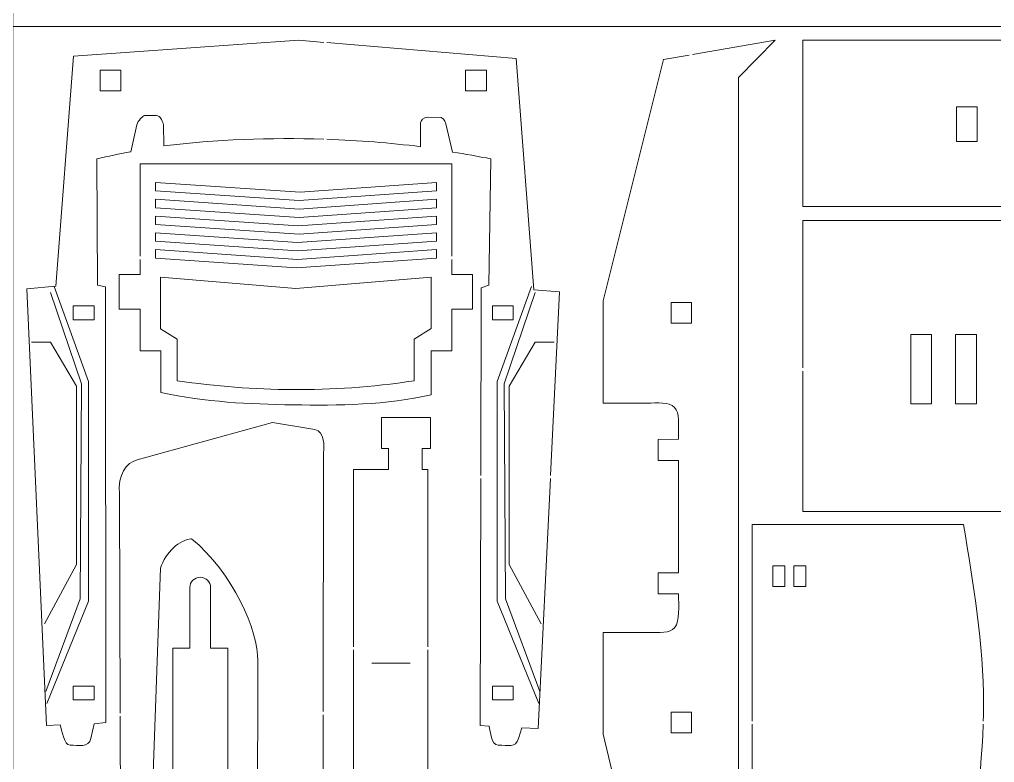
# Model space of a CAD drawing. Header units: centimetres. Extents: x -36.3 to 43.7, y -27.7 to 32.3.
# Drawn here: x -6.25 to 7.82, y 1.71 to 12.43 of the extents above; entities that cross this region are included whole.
import ezdxf

# ---------------------------------------------------------------- set-up
doc = ezdxf.new("R2010")
doc.units = ezdxf.units.CM
doc.header["$MEASUREMENT"] = 0
doc.layers.add('layer 1', color=7, linetype='Continuous')

msp = doc.modelspace()

# ---------------------------------------------------------------- linework, layer by layer
at = {"layer": 'layer 1', "color": 250, "lineweight": 20}
for points in [[(-6.34629, 12.33283), (23.65371, 12.33283), (23.65371, 32.33283), (-6.34629, 32.33283), (-6.34629, 12.33283)], [(-6.34629, -7.66717), (23.65371, -7.66717), (23.65371, 12.33283), (-6.34629, 12.33283), (-6.34629, -7.66717)]]:
    msp.add_lwpolyline(points, close=True, dxfattribs=at)
at = {"layer": 'layer 1', "color": 250, "lineweight": 9}
for points, knots in [([(-1.8598, 10.7061), (-2.61813, 10.73074), (-3.43333, 10.70012), (-4.16917, 10.60885), (-4.16917, 10.60885), (-4.1742, 10.91839), (-4.1742, 10.91839), (-4.1745, 10.93712), (-4.21444, 11.04932), (-4.28115, 11.04831), (-4.28115, 11.04831), (-4.4466, 11.0458), (-4.4466, 11.0458), (-4.46527, 11.04552), (-4.54378, 10.97266), (-4.55687, 10.91447), (-4.55687, 10.91447), (-4.645, 10.52283), (-4.645, 10.52283), (-4.82449, 10.495), (-4.95982, 10.45807), (-5.13649, 10.4217), (-5.13649, 10.4217), (-5.12549, 8.59827), (-5.12549, 8.59827), (-5.12549, 8.59827), (-5.01247, 8.57575), (-5.01247, 8.57575), (-5.01247, 8.57575), (-5.00384, 2.28587), (-5.00384, 2.28587), (-5.00384, 2.28587), (-5.17335, 2.26951), (-5.17335, 2.26951), (-5.17335, 2.26951), (-5.22138, 2.05605), (-5.22138, 2.05605), (-5.25211, 1.91953), (-5.39734, 1.9622), (-5.5221, 1.96085), (-5.6074, 1.95995), (-5.64296, 2.18328), (-5.66346, 2.25218), (-5.66346, 2.25218), (-5.86297, 2.24513), (-5.86297, 2.24513), (-5.86297, 2.24513), (-6.14629, 8.54406), (-6.14629, 8.54406), (-6.14629, 8.54406), (-5.72686, 8.5867), (-5.72686, 8.5867), (-5.72686, 8.5867), (-5.47103, 11.90367), (-5.47103, 11.90367), (-5.47103, 11.90367), (-2.22108, 12.13283), (-2.22108, 12.13283), (-2.22108, 12.13283), (-1.8598, 12.10273), (-1.8598, 12.10273)], [0, 0, 0, 0, 0.05, 0.05, 0.05, 0.1, 0.1, 0.1, 0.15, 0.15, 0.15, 0.2, 0.2, 0.2, 0.25, 0.25, 0.25, 0.3, 0.3, 0.3, 0.35, 0.35, 0.35, 0.4, 0.4, 0.4, 0.45, 0.45, 0.45, 0.5, 0.5, 0.5, 0.55, 0.55, 0.55, 0.6, 0.6, 0.6, 0.65, 0.65, 0.65, 0.7, 0.7, 0.7, 0.75, 0.75, 0.75, 0.8, 0.8, 0.8, 0.85, 0.85, 0.85, 0.9, 0.9, 0.9, 0.95, 0.95, 0.95, 1, 1, 1, 1]), ([(3.45833, 11.92608), (3.45833, 11.92608), (4.65369, 12.13283), (4.65369, 12.13283), (4.65369, 12.13283), (4.12345, 11.5939), (4.12345, 11.5939), (4.12345, 11.5939), (4.12222, -1.19856), (4.12222, -1.19856), (4.12222, -1.19856), (4.65369, -1.66717), (4.65369, -1.66717), (4.65369, -1.66717), (3.45712, -1.46465), (3.45712, -1.46465)], [0, 0, 0, 0, 0.2, 0.2, 0.2, 0.4, 0.4, 0.4, 0.6, 0.6, 0.6, 0.8, 0.8, 0.8, 1, 1, 1, 1]), ([(10.47337, 9.73283), (10.47337, 9.73283), (5.05369, 9.73283), (5.05369, 9.73283), (5.05369, 9.73283), (5.05369, 12.13283), (5.05369, 12.13283), (5.05369, 12.13283), (10.47337, 12.13283), (10.47337, 12.13283)], [0, 0, 0, 0, 0.33333333, 0.33333333, 0.33333333, 0.66666667, 0.66666667, 0.66666667, 1, 1, 1, 1]), ([(-1.8148, 12.09898), (-1.8148, 12.09898), (0.91355, 11.87169), (0.91355, 11.87169), (0.91355, 11.87169), (1.16938, 8.5334), (1.16938, 8.5334), (1.16938, 8.5334), (1.54293, 8.50142), (1.54293, 8.50142), (1.54293, 8.50142), (1.41333, 5.8543), (1.41333, 5.8543)], [0, 0, 0, 0, 0.25, 0.25, 0.25, 0.5, 0.5, 0.5, 0.75, 0.75, 0.75, 1, 1, 1, 1]), ([(3.41212, -1.45703), (3.41212, -1.45703), (3.00695, -1.38845), (3.00695, -1.38845), (3.00695, -1.38845), (2.17055, 2.11996), (2.17055, 2.11996), (2.17055, 2.11996), (2.17055, 3.58722), (2.17055, 3.58722), (2.17055, 3.58722), (2.81586, 3.58722), (2.81586, 3.58722), (2.98701, 3.58722), (3.13585, 3.57034), (3.20206, 3.65493), (3.28034, 3.75493), (3.25964, 3.9705), (3.25964, 4.14633), (3.25964, 4.14633), (2.96424, 4.14633), (2.96424, 4.14633), (2.96424, 4.14633), (2.96424, 4.44633), (2.96424, 4.44633), (2.96424, 4.44633), (3.25964, 4.44633), (3.25964, 4.44633), (3.25964, 4.44633), (3.25964, 6.07061), (3.25964, 6.07061), (3.25964, 6.07061), (2.96424, 6.07061), (2.96424, 6.07061), (2.96424, 6.07061), (2.96424, 6.37061), (2.96424, 6.37061), (2.96424, 6.37061), (3.25964, 6.37652), (3.25964, 6.37652), (3.25823, 6.58976), (3.27609, 6.75907), (3.20206, 6.83497), (3.12129, 6.91776), (2.9432, 6.89722), (2.81586, 6.89722), (2.81586, 6.89722), (2.17055, 6.89722), (2.17055, 6.89722), (2.17055, 6.89722), (2.17055, 8.37212), (2.17055, 8.37212), (2.17055, 8.37212), (3.04344, 11.85432), (3.04344, 11.85432), (3.04344, 11.85432), (3.41333, 11.9183), (3.41333, 11.9183)], [0, 0, 0, 0, 0.05263158, 0.05263158, 0.05263158, 0.10526316, 0.10526316, 0.10526316, 0.15789474, 0.15789474, 0.15789474, 0.21052632, 0.21052632, 0.21052632, 0.26315789, 0.26315789, 0.26315789, 0.31578947, 0.31578947, 0.31578947, 0.36842105, 0.36842105, 0.36842105, 0.42105263, 0.42105263, 0.42105263, 0.47368421, 0.47368421, 0.47368421, 0.52631579, 0.52631579, 0.52631579, 0.57894737, 0.57894737, 0.57894737, 0.63157895, 0.63157895, 0.63157895, 0.68421053, 0.68421053, 0.68421053, 0.73684211, 0.73684211, 0.73684211, 0.78947368, 0.78947368, 0.78947368, 0.84210526, 0.84210526, 0.84210526, 0.89473684, 0.89473684, 0.89473684, 0.94736842, 0.94736842, 0.94736842, 1, 1, 1, 1]), ([(-4.78869, 11.40351), (-4.78869, 11.40351), (-5.08869, 11.40351), (-5.08869, 11.40351), (-5.08869, 11.40351), (-5.08869, 11.70351), (-5.08869, 11.70351), (-5.08869, 11.70351), (-4.78869, 11.70351), (-4.78869, 11.70351), (-4.78869, 11.70351), (-4.78869, 11.40351), (-4.78869, 11.40351)], [0, 0, 0, 0, 0.25, 0.25, 0.25, 0.5, 0.5, 0.5, 0.75, 0.75, 0.75, 1, 1, 1, 1]), ([(0.48534, 11.40351), (0.48534, 11.40351), (0.18534, 11.40351), (0.18534, 11.40351), (0.18534, 11.40351), (0.18534, 11.70351), (0.18534, 11.70351), (0.18534, 11.70351), (0.48534, 11.70351), (0.48534, 11.70351), (0.48534, 11.70351), (0.48534, 11.40351), (0.48534, 11.40351)], [0, 0, 0, 0, 0.25, 0.25, 0.25, 0.5, 0.5, 0.5, 0.75, 0.75, 0.75, 1, 1, 1, 1]), ([(7.26809, 11.17017), (7.26809, 11.17017), (7.56809, 11.17017), (7.56809, 11.17017), (7.56809, 11.17017), (7.56809, 10.67017), (7.56809, 10.67017), (7.56809, 10.67017), (7.26809, 10.67017), (7.26809, 10.67017), (7.26809, 10.67017), (7.26809, 11.17017), (7.26809, 11.17017)], [0, 0, 0, 0, 0.25, 0.25, 0.25, 0.5, 0.5, 0.5, 0.75, 0.75, 0.75, 1, 1, 1, 1]), ([(0.40428, 5.8543), (0.40428, 5.8543), (0.41117, 8.55936), (0.41117, 8.55936), (0.41117, 8.55936), (0.52214, 8.59827), (0.52214, 8.59827), (0.52214, 8.59827), (0.54773, 10.42126), (0.54773, 10.42126), (0.37106, 10.45763), (0.17852, 10.49196), (-0.00097, 10.51979), (-0.00097, 10.51979), (-0.10153, 10.92847), (-0.10153, 10.92847), (-0.11576, 10.9863), (-0.14783, 11.01643), (-0.16648, 11.01699), (-0.16648, 11.01699), (-0.35598, 11.02433), (-0.35598, 11.02433), (-0.43078, 11.02722), (-0.46324, 10.96491), (-0.46324, 10.94608), (-0.46324, 10.94608), (-0.46324, 10.59746), (-0.46324, 10.59746), (-0.90577, 10.65234), (-1.35892, 10.68845), (-1.8148, 10.70457)], [0, 0, 0, 0, 0.1, 0.1, 0.1, 0.2, 0.2, 0.2, 0.3, 0.3, 0.3, 0.4, 0.4, 0.4, 0.5, 0.5, 0.5, 0.6, 0.6, 0.6, 0.7, 0.7, 0.7, 0.8, 0.8, 0.8, 0.9, 0.9, 0.9, 1, 1, 1, 1]), ([(-4.51224, 9.0167), (-4.51224, 9.0167), (-4.51224, 10.35001), (-4.51224, 10.35001), (-4.51224, 10.35001), (-4.21224, 10.35001), (-4.21224, 10.35001), (-4.21224, 10.35001), (-0.31224, 10.35001), (-0.31224, 10.35001), (-0.31224, 10.35001), (-0.01224, 10.35001), (-0.01224, 10.35001), (-0.01224, 10.35001), (-0.01224, 9.0167), (-0.01224, 9.0167)], [0, 0, 0, 0, 0.2, 0.2, 0.2, 0.4, 0.4, 0.4, 0.6, 0.6, 0.6, 0.8, 0.8, 0.8, 1, 1, 1, 1]), ([(15.6537, 7.4048), (15.6537, 7.4048), (15.6537, 9.53283), (15.6537, 9.53283), (15.6537, 9.53283), (5.05369, 9.53283), (5.05369, 9.53283), (5.05369, 9.53283), (5.05369, 7.4048), (5.05369, 7.4048)], [0, 0, 0, 0, 0.33333333, 0.33333333, 0.33333333, 0.66666667, 0.66666667, 0.66666667, 1, 1, 1, 1]), ([(-0.01224, 8.9717), (-0.01224, 8.9717), (-0.01224, 8.7514), (-0.01224, 8.7514), (-0.01224, 8.7514), (0.28776, 8.7514), (0.28776, 8.7514), (0.28776, 8.7514), (0.28776, 8.2514), (0.28776, 8.2514), (0.28776, 8.2514), (-0.01224, 8.2514), (-0.01224, 8.2514), (-0.01224, 8.2514), (-0.01224, 7.65001), (-0.01224, 7.65001), (-0.01224, 7.65001), (-0.31224, 7.65001), (-0.31224, 7.65001), (-0.31224, 7.65001), (-0.31224, 7.01877), (-0.31224, 7.01877), (-0.95177, 6.86843), (-1.65185, 6.86107), (-2.30196, 6.87149), (-2.95258, 6.88191), (-3.55328, 6.91027), (-4.21224, 7.05001), (-4.21224, 7.05001), (-4.21224, 7.65001), (-4.21224, 7.65001), (-4.21224, 7.65001), (-4.51224, 7.65001), (-4.51224, 7.65001), (-4.51224, 7.65001), (-4.51224, 8.2514), (-4.51224, 8.2514), (-4.51224, 8.2514), (-4.81224, 8.2514), (-4.81224, 8.2514), (-4.81224, 8.2514), (-4.81224, 8.7514), (-4.81224, 8.7514), (-4.81224, 8.7514), (-4.51224, 8.7514), (-4.51224, 8.7514), (-4.51224, 8.7514), (-4.51224, 8.9717), (-4.51224, 8.9717)], [0, 0, 0, 0, 0.0625, 0.0625, 0.0625, 0.125, 0.125, 0.125, 0.1875, 0.1875, 0.1875, 0.25, 0.25, 0.25, 0.3125, 0.3125, 0.3125, 0.375, 0.375, 0.375, 0.4375, 0.4375, 0.4375, 0.5, 0.5, 0.5, 0.5625, 0.5625, 0.5625, 0.625, 0.625, 0.625, 0.6875, 0.6875, 0.6875, 0.75, 0.75, 0.75, 0.8125, 0.8125, 0.8125, 0.875, 0.875, 0.875, 0.9375, 0.9375, 0.9375, 1, 1, 1, 1]), ([(-0.55762, 7.21818), (-1.79183, 7.03595), (-2.85504, 7.06179), (-3.97617, 7.21818), (-3.97617, 7.21818), (-3.97617, 7.82183), (-3.97617, 7.82183), (-3.97617, 7.82183), (-4.21461, 7.97041), (-4.21461, 7.97041), (-4.21461, 7.97041), (-4.21461, 8.71406), (-4.21461, 8.71406), (-4.21461, 8.71406), (-2.26372, 8.55214), (-2.26372, 8.55214), (-2.26372, 8.55214), (-0.30986, 8.71406), (-0.30986, 8.71406), (-0.30986, 8.71406), (-0.30986, 7.97278), (-0.30986, 7.97278), (-0.30986, 7.97278), (-0.55762, 7.82183), (-0.55762, 7.82183), (-0.55762, 7.82183), (-0.55762, 7.21818), (-0.55762, 7.21818)], [0, 0, 0, 0, 0.11111111, 0.11111111, 0.11111111, 0.22222222, 0.22222222, 0.22222222, 0.33333333, 0.33333333, 0.33333333, 0.44444444, 0.44444444, 0.44444444, 0.55555556, 0.55555556, 0.55555556, 0.66666667, 0.66666667, 0.66666667, 0.77777778, 0.77777778, 0.77777778, 0.88888889, 0.88888889, 0.88888889, 1, 1, 1, 1]), ([(3.15071, 8.35058), (3.15071, 8.35058), (3.15071, 8.05058), (3.15071, 8.05058), (3.15071, 8.05058), (3.44611, 8.05058), (3.44611, 8.05058), (3.44611, 8.05058), (3.44611, 8.35058), (3.44611, 8.35058), (3.44611, 8.35058), (3.15071, 8.35058), (3.15071, 8.35058)], [0, 0, 0, 0, 0.25, 0.25, 0.25, 0.5, 0.5, 0.5, 0.75, 0.75, 0.75, 1, 1, 1, 1]), ([(-5.17549, 8.09948), (-5.17549, 8.09948), (-5.47549, 8.09948), (-5.47549, 8.09948), (-5.47549, 8.09948), (-5.47549, 8.29948), (-5.47549, 8.29948), (-5.47549, 8.29948), (-5.17549, 8.29948), (-5.17549, 8.29948), (-5.17549, 8.29948), (-5.17549, 8.09948), (-5.17549, 8.09948)], [0, 0, 0, 0, 0.25, 0.25, 0.25, 0.5, 0.5, 0.5, 0.75, 0.75, 0.75, 1, 1, 1, 1]), ([(0.87214, 8.09948), (0.87214, 8.09948), (0.57214, 8.09948), (0.57214, 8.09948), (0.57214, 8.09948), (0.57214, 8.29948), (0.57214, 8.29948), (0.57214, 8.29948), (0.87214, 8.29948), (0.87214, 8.29948), (0.87214, 8.29948), (0.87214, 8.09948), (0.87214, 8.09948)], [0, 0, 0, 0, 0.25, 0.25, 0.25, 0.5, 0.5, 0.5, 0.75, 0.75, 0.75, 1, 1, 1, 1]), ([(6.91094, 6.88491), (6.91094, 6.88491), (6.91094, 7.88491), (6.91094, 7.88491), (6.91094, 7.88491), (6.61094, 7.88491), (6.61094, 7.88491), (6.61094, 7.88491), (6.61094, 6.88491), (6.61094, 6.88491), (6.61094, 6.88491), (6.91094, 6.88491), (6.91094, 6.88491)], [0, 0, 0, 0, 0.25, 0.25, 0.25, 0.5, 0.5, 0.5, 0.75, 0.75, 0.75, 1, 1, 1, 1]), ([(7.55764, 6.88491), (7.55764, 6.88491), (7.55764, 7.88491), (7.55764, 7.88491), (7.55764, 7.88491), (7.25764, 7.88491), (7.25764, 7.88491), (7.25764, 7.88491), (7.25764, 6.88491), (7.25764, 6.88491), (7.25764, 6.88491), (7.55764, 6.88491), (7.55764, 6.88491)], [0, 0, 0, 0, 0.25, 0.25, 0.25, 0.5, 0.5, 0.5, 0.75, 0.75, 0.75, 1, 1, 1, 1]), ([(5.05369, 7.3598), (5.05369, 7.3598), (5.05369, 5.33283), (5.05369, 5.33283), (5.05369, 5.33283), (15.6537, 5.33283), (15.6537, 5.33283), (15.6537, 5.33283), (15.6537, 7.3598), (15.6537, 7.3598)], [0, 0, 0, 0, 0.33333333, 0.33333333, 0.33333333, 0.66666667, 0.66666667, 0.66666667, 1, 1, 1, 1]), ([(-1.86781, 2.44561), (-1.86781, 2.44561), (-1.86444, 6.18236), (-1.86444, 6.18236), (-1.8511, 6.27), (-1.8431, 6.4807), (-1.9912, 6.5152), (-1.9912, 6.5152), (-2.5983, 6.61724), (-2.5983, 6.61724), (-2.5983, 6.61724), (-4.55415, 6.07642), (-4.55415, 6.07642), (-4.71486, 6.04053), (-4.83032, 5.86121), (-4.80977, 5.58655), (-4.80977, 5.58655), (-4.79828, 2.42489), (-4.79828, 2.42489)], [0, 0, 0, 0, 0.16666667, 0.16666667, 0.16666667, 0.33333333, 0.33333333, 0.33333333, 0.5, 0.5, 0.5, 0.66666667, 0.66666667, 0.66666667, 0.83333333, 0.83333333, 0.83333333, 1, 1, 1, 1]), ([(-1.43075, 3.37929), (-1.43075, 3.37929), (-1.43075, 5.93677), (-1.43075, 5.93677), (-1.43075, 5.93677), (-0.92595, 5.93677), (-0.92595, 5.93677), (-0.92595, 5.93677), (-0.92595, 6.24039), (-0.92595, 6.24039), (-0.92595, 6.24039), (-1.02691, 6.24039), (-1.02691, 6.24039), (-1.02691, 6.24039), (-1.02691, 6.68826), (-1.02691, 6.68826), (-1.02691, 6.68826), (-0.32019, 6.68826), (-0.32019, 6.68826), (-0.32019, 6.68826), (-0.32019, 6.24039), (-0.32019, 6.24039), (-0.32019, 6.24039), (-0.44134, 6.24039), (-0.44134, 6.24039), (-0.44134, 6.24039), (-0.44134, 5.93677), (-0.44134, 5.93677), (-0.44134, 5.93677), (-0.36057, 5.93677), (-0.36057, 5.93677), (-0.36057, 5.93677), (-0.36057, 3.37929), (-0.36057, 3.37929)], [0, 0, 0, 0, 0.09090909, 0.09090909, 0.09090909, 0.18181818, 0.18181818, 0.18181818, 0.27272727, 0.27272727, 0.27272727, 0.36363636, 0.36363636, 0.36363636, 0.45454545, 0.45454545, 0.45454545, 0.54545455, 0.54545455, 0.54545455, 0.63636364, 0.63636364, 0.63636364, 0.72727273, 0.72727273, 0.72727273, 0.81818182, 0.81818182, 0.81818182, 0.90909091, 0.90909091, 0.90909091, 1, 1, 1, 1]), ([(1.41113, 5.8093), (1.41113, 5.8093), (1.23441, 2.19976), (1.23441, 2.19976), (1.23441, 2.19976), (0.99648, 2.21211), (0.99648, 2.21211), (0.99648, 2.21211), (0.95073, 2.05836), (0.95073, 2.05836), (0.90707, 1.91162), (0.80194, 1.96155), (0.65462, 1.96315), (0.55569, 1.9642), (0.54397, 2.15536), (0.5257, 2.23654), (0.5257, 2.23654), (0.39508, 2.24332), (0.39508, 2.24332), (0.39508, 2.24332), (0.40417, 5.8093), (0.40417, 5.8093)], [0, 0, 0, 0, 0.14285714, 0.14285714, 0.14285714, 0.28571429, 0.28571429, 0.28571429, 0.42857143, 0.42857143, 0.42857143, 0.57142857, 0.57142857, 0.57142857, 0.71428571, 0.71428571, 0.71428571, 0.85714286, 0.85714286, 0.85714286, 1, 1, 1, 1]), ([(7.65558, 2.30664), (7.65777, 2.38557), (7.65893, 2.46406), (7.65893, 2.54198), (7.65893, 3.44841), (7.51557, 4.26017), (7.37222, 5.14612), (7.37222, 5.14612), (4.32222, 5.14612), (4.32222, 5.14612), (4.32222, 5.14612), (4.32222, 2.30664), (4.32222, 2.30664)], [0, 0, 0, 0, 0.25, 0.25, 0.25, 0.5, 0.5, 0.5, 0.75, 0.75, 0.75, 1, 1, 1, 1]), ([(-4.79811, 2.37989), (-4.79811, 2.37989), (-4.78778, -0.46387), (-4.78778, -0.46387), (-4.77858, -0.92618), (-4.51528, -0.99786), (-4.41531, -1.00056), (-4.41531, -1.00056), (-4.21677, 4.51369), (-4.21677, 4.51369), (-4.1487, 4.74689), (-3.93538, 4.92667), (-3.77025, 4.94024), (-3.1675, 4.45171), (-2.80451, 3.60588), (-2.81277, 3.17612), (-2.81277, 3.17612), (-2.81999, -1.47338), (-2.81999, -1.47338), (-2.81999, -1.47338), (-2.19238, -1.71862), (-2.19238, -1.71862), (-2.19238, -1.71862), (-1.87157, -1.73121), (-1.87157, -1.73121), (-1.87157, -1.73121), (-1.86785, 2.40061), (-1.86785, 2.40061)], [0, 0, 0, 0, 0.11111111, 0.11111111, 0.11111111, 0.22222222, 0.22222222, 0.22222222, 0.33333333, 0.33333333, 0.33333333, 0.44444444, 0.44444444, 0.44444444, 0.55555556, 0.55555556, 0.55555556, 0.66666667, 0.66666667, 0.66666667, 0.77777778, 0.77777778, 0.77777778, 0.88888889, 0.88888889, 0.88888889, 1, 1, 1, 1]), ([(4.61874, 4.24898), (4.61874, 4.24898), (4.79374, 4.24898), (4.79374, 4.24898), (4.79374, 4.24898), (4.79374, 4.54898), (4.79374, 4.54898), (4.79374, 4.54898), (4.61874, 4.54898), (4.61874, 4.54898), (4.61874, 4.54898), (4.61874, 4.24898), (4.61874, 4.24898)], [0, 0, 0, 0, 0.25, 0.25, 0.25, 0.5, 0.5, 0.5, 0.75, 0.75, 0.75, 1, 1, 1, 1]), ([(4.92123, 4.24898), (4.92123, 4.24898), (5.09623, 4.24898), (5.09623, 4.24898), (5.09623, 4.24898), (5.09623, 4.54898), (5.09623, 4.54898), (5.09623, 4.54898), (4.92123, 4.54898), (4.92123, 4.54898), (4.92123, 4.54898), (4.92123, 4.24898), (4.92123, 4.24898)], [0, 0, 0, 0, 0.25, 0.25, 0.25, 0.5, 0.5, 0.5, 0.75, 0.75, 0.75, 1, 1, 1, 1]), ([(-3.24725, 1.57375), (-3.24725, 1.57375), (-3.24725, -1.11749), (-3.24725, -1.11749), (-3.24725, -1.11749), (-3.49378, -1.11749), (-3.49378, -1.11749), (-3.49378, -1.11749), (-3.49378, -1.99184), (-3.49378, -1.99184), (-3.49378, -2.07435), (-3.56128, -2.14185), (-3.64378, -2.14185), (-3.72628, -2.14185), (-3.79378, -2.07435), (-3.79378, -1.99184), (-3.79378, -1.99184), (-3.79378, -1.11749), (-3.79378, -1.11749), (-3.79378, -1.11749), (-4.0403, -1.11749), (-4.0403, -1.11749), (-4.0403, -1.11749), (-4.0403, 3.35995), (-4.0403, 3.35995), (-4.0403, 3.35995), (-3.79378, 3.35995), (-3.79378, 3.35995), (-3.79378, 3.35995), (-3.79378, 4.23431), (-3.79378, 4.23431), (-3.79378, 4.31682), (-3.72628, 4.38431), (-3.64378, 4.38431), (-3.56128, 4.38431), (-3.49378, 4.31682), (-3.49378, 4.23431), (-3.49378, 4.23431), (-3.49378, 3.35995), (-3.49378, 3.35995), (-3.49378, 3.35995), (-3.24725, 3.35995), (-3.24725, 3.35995), (-3.24725, 3.35995), (-3.24725, 1.61875), (-3.24725, 1.61875)], [0, 0, 0, 0, 0.06666667, 0.06666667, 0.06666667, 0.13333333, 0.13333333, 0.13333333, 0.2, 0.2, 0.2, 0.26666667, 0.26666667, 0.26666667, 0.33333333, 0.33333333, 0.33333333, 0.4, 0.4, 0.4, 0.46666667, 0.46666667, 0.46666667, 0.53333333, 0.53333333, 0.53333333, 0.6, 0.6, 0.6, 0.66666667, 0.66666667, 0.66666667, 0.73333333, 0.73333333, 0.73333333, 0.8, 0.8, 0.8, 0.86666667, 0.86666667, 0.86666667, 0.93333333, 0.93333333, 0.93333333, 1, 1, 1, 1]), ([(-0.36057, 3.33429), (-0.36057, 3.33429), (-0.36057, 0.23703), (-0.36057, 0.23703), (-0.36057, 0.23703), (-0.44134, 0.23703), (-0.44134, 0.23703), (-0.44134, 0.23703), (-0.44134, -0.06404), (-0.44134, -0.06404), (-0.44134, -0.06404), (-0.32019, -0.06404), (-0.32019, -0.06404), (-0.32019, -0.06404), (-0.32019, -0.51694), (-0.32019, -0.51694), (-0.32019, -0.51694), (-1.02691, -0.51694), (-1.02691, -0.51694), (-1.02691, -0.51694), (-1.02691, -0.06404), (-1.02691, -0.06404), (-1.02691, -0.06404), (-0.92595, -0.06404), (-0.92595, -0.06404), (-0.92595, -0.06404), (-0.92595, 0.23703), (-0.92595, 0.23703), (-0.92595, 0.23703), (-1.43075, 0.23703), (-1.43075, 0.23703), (-1.43075, 0.23703), (-1.43075, 3.33429), (-1.43075, 3.33429)], [0, 0, 0, 0, 0.09090909, 0.09090909, 0.09090909, 0.18181818, 0.18181818, 0.18181818, 0.27272727, 0.27272727, 0.27272727, 0.36363636, 0.36363636, 0.36363636, 0.45454545, 0.45454545, 0.45454545, 0.54545455, 0.54545455, 0.54545455, 0.63636364, 0.63636364, 0.63636364, 0.72727273, 0.72727273, 0.72727273, 0.81818182, 0.81818182, 0.81818182, 0.90909091, 0.90909091, 0.90909091, 1, 1, 1, 1]), ([(-5.17549, 2.61378), (-5.17549, 2.61378), (-5.47549, 2.61378), (-5.47549, 2.61378), (-5.47549, 2.61378), (-5.47549, 2.81378), (-5.47549, 2.81378), (-5.47549, 2.81378), (-5.17549, 2.81378), (-5.17549, 2.81378), (-5.17549, 2.81378), (-5.17549, 2.61378), (-5.17549, 2.61378)], [0, 0, 0, 0, 0.25, 0.25, 0.25, 0.5, 0.5, 0.5, 0.75, 0.75, 0.75, 1, 1, 1, 1]), ([(0.87214, 2.61378), (0.87214, 2.61378), (0.57214, 2.61378), (0.57214, 2.61378), (0.57214, 2.61378), (0.57214, 2.81378), (0.57214, 2.81378), (0.57214, 2.81378), (0.87214, 2.81378), (0.87214, 2.81378), (0.87214, 2.81378), (0.87214, 2.61378), (0.87214, 2.61378)], [0, 0, 0, 0, 0.25, 0.25, 0.25, 0.5, 0.5, 0.5, 0.75, 0.75, 0.75, 1, 1, 1, 1]), ([(3.15071, 2.13828), (3.15071, 2.13828), (3.15071, 2.43828), (3.15071, 2.43828), (3.15071, 2.43828), (3.44611, 2.43828), (3.44611, 2.43828), (3.44611, 2.43828), (3.44611, 2.13828), (3.44611, 2.13828), (3.44611, 2.13828), (3.15071, 2.13828), (3.15071, 2.13828)], [0, 0, 0, 0, 0.25, 0.25, 0.25, 0.5, 0.5, 0.5, 0.75, 0.75, 0.75, 1, 1, 1, 1]), ([(4.32222, 2.26164), (4.32222, 2.26164), (4.32222, -0.29856), (4.32222, -0.29856), (4.32222, -0.29856), (7.37222, -0.29856), (7.37222, -0.29856), (7.48281, 0.51721), (7.62659, 1.41461), (7.65422, 2.26164)], [0, 0, 0, 0, 0.33333333, 0.33333333, 0.33333333, 0.66666667, 0.66666667, 0.66666667, 1, 1, 1, 1])]:
    msp.add_open_spline(points, degree=3, knots=knots, dxfattribs=at)
at = {"layer": 'layer 1', "color": 242, "lineweight": 9}
for points, knots in [([(-0.23482, 9.95939), (-0.23482, 9.95939), (-2.21412, 9.81913), (-2.21412, 9.81913), (-2.21412, 9.81913), (-4.28965, 9.95939), (-4.28965, 9.95939), (-4.28965, 9.95939), (-4.28965, 10.08051), (-4.28965, 10.08051), (-4.28965, 10.08051), (-2.20037, 9.94025), (-2.20037, 9.94025), (-2.20037, 9.94025), (-0.23482, 10.08051), (-0.23482, 10.08051), (-0.23482, 10.08051), (-0.23482, 9.95939), (-0.23482, 9.95939)], [0, 0, 0, 0, 0.16666667, 0.16666667, 0.16666667, 0.33333333, 0.33333333, 0.33333333, 0.5, 0.5, 0.5, 0.66666667, 0.66666667, 0.66666667, 0.83333333, 0.83333333, 0.83333333, 1, 1, 1, 1]), ([(-0.23482, 9.71714), (-0.23482, 9.71714), (-2.21412, 9.57688), (-2.21412, 9.57688), (-2.21412, 9.57688), (-4.28965, 9.71714), (-4.28965, 9.71714), (-4.28965, 9.71714), (-4.28965, 9.83826), (-4.28965, 9.83826), (-4.28965, 9.83826), (-2.21412, 9.69801), (-2.21412, 9.69801), (-2.21412, 9.69801), (-0.23482, 9.83826), (-0.23482, 9.83826), (-0.23482, 9.83826), (-0.23482, 9.71714), (-0.23482, 9.71714)], [0, 0, 0, 0, 0.16666667, 0.16666667, 0.16666667, 0.33333333, 0.33333333, 0.33333333, 0.5, 0.5, 0.5, 0.66666667, 0.66666667, 0.66666667, 0.83333333, 0.83333333, 0.83333333, 1, 1, 1, 1]), ([(-0.23482, 9.47489), (-0.23482, 9.47489), (-2.21412, 9.33464), (-2.21412, 9.33464), (-2.21412, 9.33464), (-4.28965, 9.47489), (-4.28965, 9.47489), (-4.28965, 9.47489), (-4.28965, 9.59601), (-4.28965, 9.59601), (-4.28965, 9.59601), (-2.22786, 9.45576), (-2.22786, 9.45576), (-2.22786, 9.45576), (-0.23482, 9.59601), (-0.23482, 9.59601), (-0.23482, 9.59601), (-0.23482, 9.47489), (-0.23482, 9.47489)], [0, 0, 0, 0, 0.16666667, 0.16666667, 0.16666667, 0.33333333, 0.33333333, 0.33333333, 0.5, 0.5, 0.5, 0.66666667, 0.66666667, 0.66666667, 0.83333333, 0.83333333, 0.83333333, 1, 1, 1, 1]), ([(-0.23482, 9.23264), (-0.23482, 9.23264), (-2.24161, 9.09239), (-2.24161, 9.09239), (-2.24161, 9.09239), (-4.28965, 9.23264), (-4.28965, 9.23264), (-4.28965, 9.23264), (-4.28965, 9.35377), (-4.28965, 9.35377), (-4.28965, 9.35377), (-2.24161, 9.21351), (-2.24161, 9.21351), (-2.24161, 9.21351), (-0.23482, 9.35377), (-0.23482, 9.35377), (-0.23482, 9.35377), (-0.23482, 9.23264), (-0.23482, 9.23264)], [0, 0, 0, 0, 0.16666667, 0.16666667, 0.16666667, 0.33333333, 0.33333333, 0.33333333, 0.5, 0.5, 0.5, 0.66666667, 0.66666667, 0.66666667, 0.83333333, 0.83333333, 0.83333333, 1, 1, 1, 1]), ([(-0.23482, 8.9904), (-0.23482, 8.9904), (-2.25536, 8.85014), (-2.25536, 8.85014), (-2.25536, 8.85014), (-4.28965, 8.9904), (-4.28965, 8.9904), (-4.28965, 8.9904), (-4.28965, 9.11152), (-4.28965, 9.11152), (-4.28965, 9.11152), (-2.24161, 8.97126), (-2.24161, 8.97126), (-2.24161, 8.97126), (-0.23482, 9.11152), (-0.23482, 9.11152), (-0.23482, 9.11152), (-0.23482, 8.9904), (-0.23482, 8.9904)], [0, 0, 0, 0, 0.16666667, 0.16666667, 0.16666667, 0.33333333, 0.33333333, 0.33333333, 0.5, 0.5, 0.5, 0.66666667, 0.66666667, 0.66666667, 0.83333333, 0.83333333, 0.83333333, 1, 1, 1, 1]), ([(-5.87285, 2.73407), (-5.87285, 2.73407), (-5.37567, 4.07132), (-5.37567, 4.07132), (-5.37567, 4.07132), (-5.35853, 7.1744), (-5.35853, 7.1744), (-5.35853, 7.1744), (-5.80428, 8.4945), (-5.80428, 8.4945)], [0, 0, 0, 0, 0.33333333, 0.33333333, 0.33333333, 0.66666667, 0.66666667, 0.66666667, 1, 1, 1, 1]), ([(-5.85571, 2.56263), (-5.85571, 2.56263), (-5.25566, 4.03703), (-5.25566, 4.03703), (-5.25566, 4.03703), (-5.25566, 7.20869), (-5.25566, 7.20869), (-5.25566, 7.20869), (-5.75284, 8.58022), (-5.75284, 8.58022)], [0, 0, 0, 0, 0.33333333, 0.33333333, 0.33333333, 0.66666667, 0.66666667, 0.66666667, 1, 1, 1, 1]), ([(1.24197, 2.56263), (1.24197, 2.56263), (0.64192, 4.03703), (0.64192, 4.03703), (0.64192, 4.03703), (0.64192, 7.20869), (0.64192, 7.20869), (0.64192, 7.20869), (1.1391, 8.58022), (1.1391, 8.58022)], [0, 0, 0, 0, 0.33333333, 0.33333333, 0.33333333, 0.66666667, 0.66666667, 0.66666667, 1, 1, 1, 1]), ([(1.25911, 2.73407), (1.25911, 2.73407), (0.76193, 4.07132), (0.76193, 4.07132), (0.76193, 4.07132), (0.74479, 7.1744), (0.74479, 7.1744), (0.74479, 7.1744), (1.19054, 8.4945), (1.19054, 8.4945)], [0, 0, 0, 0, 0.33333333, 0.33333333, 0.33333333, 0.66666667, 0.66666667, 0.66666667, 1, 1, 1, 1]), ([(-5.89, 3.71129), (-5.89, 3.71129), (-5.42711, 4.56849), (-5.42711, 4.56849), (-5.42711, 4.56849), (-5.42711, 7.14011), (-5.42711, 7.14011), (-5.42711, 7.14011), (-5.80428, 7.77444), (-5.80428, 7.77444), (-5.80428, 7.77444), (-6.07858, 7.77444), (-6.07858, 7.77444)], [0, 0, 0, 0, 0.25, 0.25, 0.25, 0.5, 0.5, 0.5, 0.75, 0.75, 0.75, 1, 1, 1, 1]), ([(1.27626, 3.71129), (1.27626, 3.71129), (0.81337, 4.56849), (0.81337, 4.56849), (0.81337, 4.56849), (0.81337, 7.14011), (0.81337, 7.14011), (0.81337, 7.14011), (1.19054, 7.77444), (1.19054, 7.77444), (1.19054, 7.77444), (1.46484, 7.77444), (1.46484, 7.77444)], [0, 0, 0, 0, 0.25, 0.25, 0.25, 0.5, 0.5, 0.5, 0.75, 0.75, 0.75, 1, 1, 1, 1])]:
    msp.add_open_spline(points, degree=3, knots=knots, dxfattribs=at)
msp.add_open_spline([(-1.16825, 3.14407), (-1.16825, 3.14407), (-0.61297, 3.14407), (-0.61297, 3.14407)], degree=3, dxfattribs=at)

doc.saveas('drawing.dxf')
